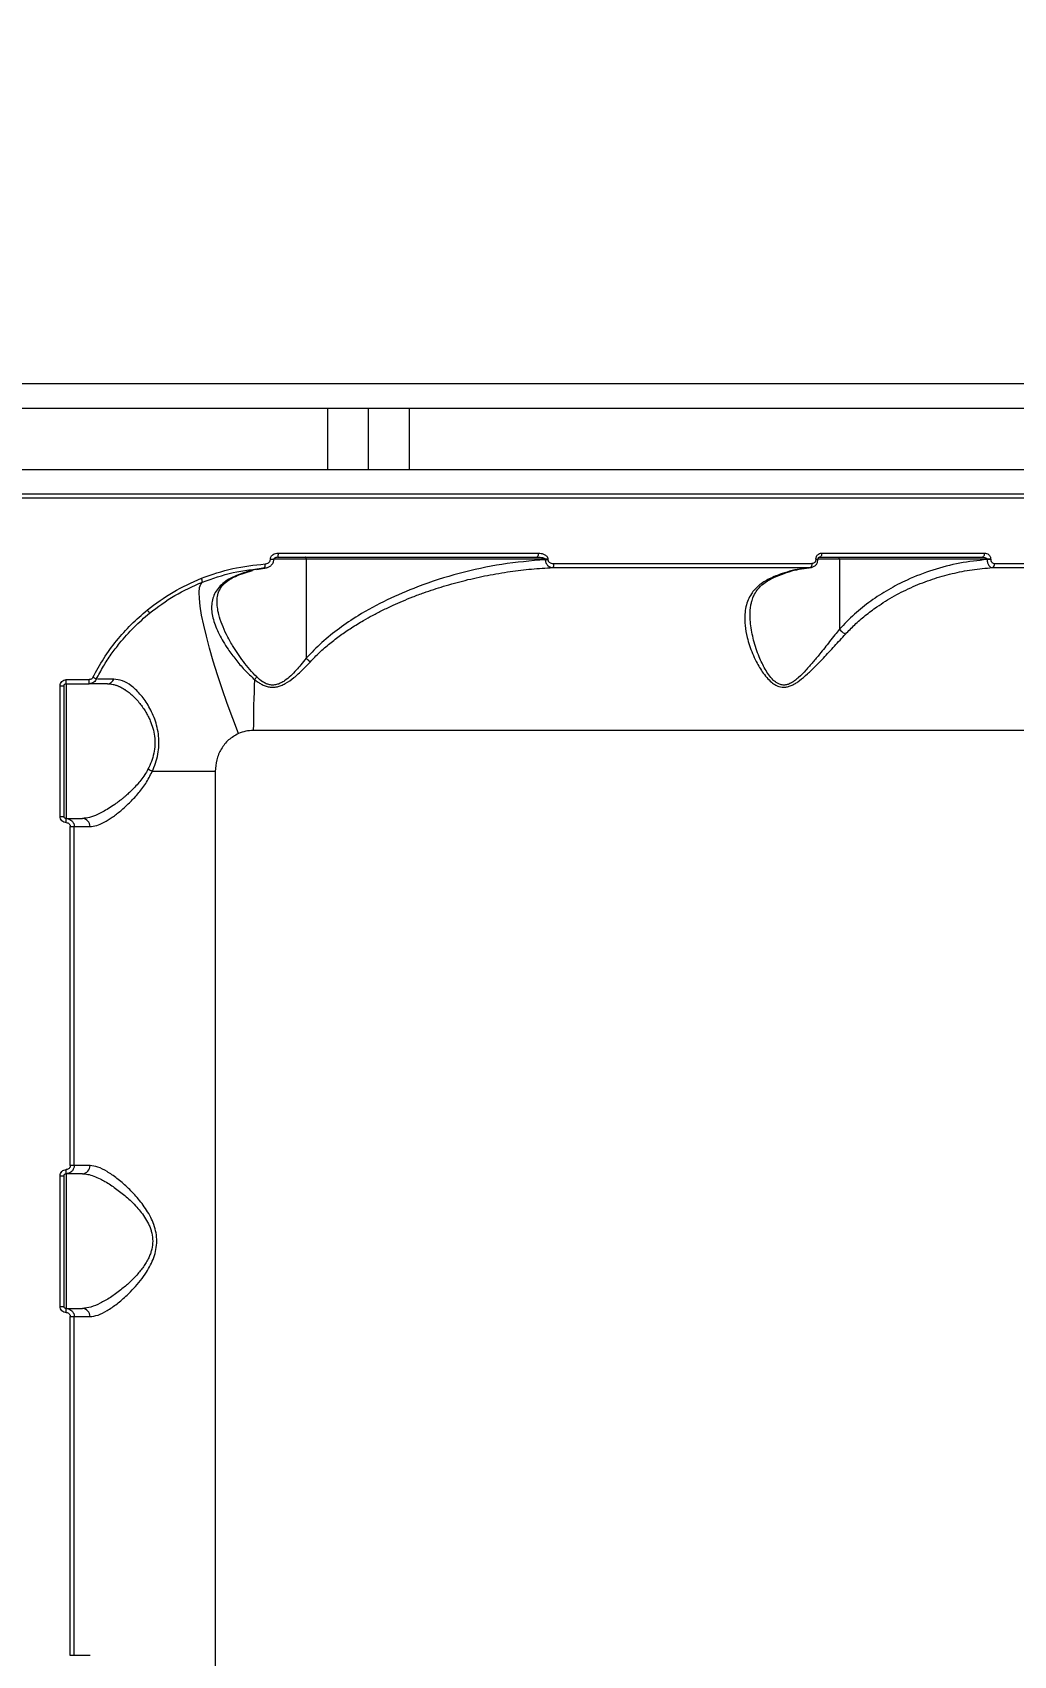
# Model space of a CAD drawing. Header units: millimetres. Extents: x -8045 to 6871, y -5915 to 5473.
# Drawn here: x -1919 to -1678.8, y 258.3 to 655.8 of the extents above; entities that cross this region are included whole.
import ezdxf

# ---------------------------------------------------------------- set-up
doc = ezdxf.new("R2010")
doc.units = ezdxf.units.MM
for name, color, linetype in [('DIKOM_ОБЪЕКТ', 7, 'Continuous'), ('DIKOM_РАЗМЕР_ЗОНА', 7, 'Continuous'), ('DIKOM_РАЗМЕР_ОБЪЕКТА', 7, 'Continuous')]:
    doc.layers.add(name, color=color, linetype=linetype)
doc.styles.add('style1', font='arial.ttf', dxfattribs={"width": 0.8})
doc.dimstyles.new('1-50', dxfattribs={"dimtxt": 300, "dimasz": 200, "dimexe": 100, "dimexo": 0, "dimgap": 100, "dimtad": 1, "dimtxsty": 'style1', "dimcen": 200, "dimclrd": 7, "dimclre": 7, "dimclrt": 7, "dimadec": 1, "dimazin": 2, "dimtfac": 1, "dimtmove": 0, "dimatfit": 2, "dimfxl": 0, "dimlwd": 25, "dimlwe": 18, "dimarcsym": 0})

# ---------------------------------------------------------------- blocks, each defined once
blk = doc.blocks.new('*D10')
at = {"layer": 'Defpoints', "color": 0, "linetype": 'Continuous', "transparency": 16777216}
for p in [(-1653.81, 3474.95), (-5616.46, -3083.4), (491.01, -3083.4)]:
    blk.add_point(p, dxfattribs=at)
at = {"layer": 'DIKOM_РАЗМЕР_ОБЪЕКТА', "color": 7, "linetype": 'Continuous', "lineweight": 18, "transparency": 16777216}
for p, q in [((-1653.81, 3474.95), (-5716.46, 3474.95)), ((491.01, -3083.4), (-5716.46, -3083.4))]:
    blk.add_line(p, q, dxfattribs=at)
at = {"layer": 'DIKOM_РАЗМЕР_ОБЪЕКТА', "color": 7, "linetype": 'Continuous', "lineweight": 25, "transparency": 16777216}
blk.add_line((-5616.46, 3274.95), (-5616.46, -2883.4), dxfattribs=at)
at = {"layer": 'DIKOM_РАЗМЕР_ОБЪЕКТА', "color": 7, "linetype": 'Continuous', "transparency": 16777216}
for points in [[(-5649.79, 3274.95), (-5583.12, 3274.95), (-5616.46, 3474.95)], [(-5649.79, -2883.4), (-5583.12, -2883.4), (-5616.46, -3083.4)]]:
    blk.add_solid(points, dxfattribs=at)
at = {"layer": 'DIKOM_РАЗМЕР_ОБЪЕКТА', "color": 7, "linetype": 'Continuous', "lineweight": 15, "transparency": 16777216, "insert": (-5869.63, -1326.86), "char_height": 300, "attachment_point": 5, "rotation": 90, "style": 'style1'}
blk.add_mtext('6550', dxfattribs=at)
blk = doc.blocks.new('*D12')
at = {"layer": 'Defpoints', "color": 0, "transparency": 16777216}
for p in [(-2189.61, 5472.65), (-7595.21, -5084.97), (-495.58, -5084.97)]:
    blk.add_point(p, dxfattribs=at)
at = {"layer": 'DIKOM_РАЗМЕР_ЗОНА', "color": 7, "lineweight": 18, "transparency": 16777216}
for p, q in [((-2189.61, 5472.65), (-7695.21, 5472.65)), ((-495.58, -5084.97), (-7695.21, -5084.97))]:
    blk.add_line(p, q, dxfattribs=at)
at = {"layer": 'DIKOM_РАЗМЕР_ЗОНА', "color": 7, "lineweight": 25, "transparency": 16777216}
blk.add_line((-7595.21, 5272.65), (-7595.21, -4884.97), dxfattribs=at)
at = {"layer": 'DIKOM_РАЗМЕР_ЗОНА', "color": 7, "transparency": 16777216}
for points in [[(-7628.55, 5272.65), (-7561.88, 5272.65), (-7595.21, 5472.65)], [(-7628.55, -4884.97), (-7561.88, -4884.97), (-7595.21, -5084.97)]]:
    blk.add_solid(points, dxfattribs=at)
at = {"layer": 'DIKOM_РАЗМЕР_ЗОНА', "color": 7, "transparency": 16777216, "insert": (-7848.38, -1452.59), "char_height": 300, "attachment_point": 5, "rotation": 90, "style": 'style1'}
blk.add_mtext('10550', dxfattribs=at)

msp = doc.modelspace()

# ---------------------------------------------------------------- linework, layer by layer
at = {"layer": 'DIKOM_ОБЪЕКТ', "color": 7, "linetype": 'Continuous', "lineweight": 15}
for p, q in [((-2266.813, 569.843), (-1586.813, 569.843)), ((-2006.813, 563.843), (-1846.813, 563.843)), ((-1846.813, 563.843), (-1846.813, 548.843)), ((-1846.813, 563.843), (-1836.813, 563.843)), ((-1836.813, 563.843), (-1836.813, 548.843)), ((-1836.813, 563.843), (-1826.813, 563.843)), ((-1826.813, 563.843), (-1826.813, 548.843)), ((-1826.813, 563.843), (-1666.55, 563.843)), ((-2006.813, 548.843), (-1846.813, 548.843)), ((-1846.813, 548.843), (-1836.813, 548.843)), ((-1836.813, 548.843), (-1826.813, 548.843)), ((-1826.813, 548.843), (-1666.55, 548.843)), ((-2326.813, 542.843), (-1526.813, 542.843)), ((-1925.811, 541.843), (-1506.813, 541.843)), ((-1864.176, 524.292), (-1861.765, 524.707)), ((-1862.182, 524.681), (-1861.76, 524.777)), ((-1860.794, 526.843), (-1860.794, 526.755)), ((-1860.794, 526.843), (-1859.951, 526.843)), ((-1859.951, 526.755), (-1860.794, 526.755)), ((-1859.951, 526.755), (-1859.951, 526.843)), ((-1852.001, 526.843), (-1859.951, 526.843)), ((-1858.838, 528.343), (-1795.199, 528.343)), ((-1793.471, 526.843), (-1852.001, 526.843)), ((-1852.001, 526.843), (-1852.001, 502.595)), ((-1793.471, 526.721), (-1793.471, 526.843)), ((-1792.832, 526.843), (-1793.471, 526.843)), ((-1792.832, 526.721), (-1793.471, 526.721)), ((-1792.832, 526.843), (-1792.832, 526.721)), ((-1791.657, 524.786), (-1728.618, 524.786)), ((-1791.358, 525.783), (-1728.18, 525.783)), ((-1728.232, 524.874), (-1728.618, 524.786)), ((-1727.207, 526.843), (-1727.207, 526.81)), ((-1727.207, 526.843), (-1726.683, 526.843)), ((-1727.207, 526.81), (-1726.683, 526.81)), ((-1726.683, 526.81), (-1726.683, 526.843)), ((-1721.46, 526.843), (-1726.683, 526.843)), ((-1725.791, 528.343), (-1685.928, 528.343)), ((-1721.46, 526.843), (-1721.46, 509.683)), ((-1685.306, 526.843), (-1721.46, 526.843)), ((-1685.306, 526.739), (-1685.306, 526.843)), ((-1684.406, 526.843), (-1685.306, 526.843)), ((-1684.406, 526.739), (-1685.306, 526.739)), ((-1684.406, 526.843), (-1684.406, 526.739)), ((-1683.977, 524.786), (-1618.146, 524.786)), ((-1683.44, 525.783), (-1617.463, 525.783)), ((-1869.07, 522.857), (-1868.694, 522.957)), ((-1868.733, 522.918), (-1865.143, 524.103)), ((-1721.46, 509.683), (-1721.459, 509.679)), ((-1910.775, 497.343), (-1905.148, 497.343)), ((-1903.287, 497.441), (-1903.416, 497.439)), ((-1912.278, 463.843), (-1912.278, 495.843)), ((-1912.278, 495.843), (-1911.313, 495.843)), ((-1911.313, 463.843), (-1911.313, 495.843)), ((-1910.813, 496.343), (-1905.2, 496.343)), ((-1910.813, 496.343), (-1910.813, 463.343)), ((-1544.813, 484.893), (-1864.965, 484.893)), ((-1874.311, 474.843), (-1889.719, 474.843)), ((-1874.311, 474.843), (-1874.311, 124.843)), ((-1912.278, 463.843), (-1911.313, 463.843)), ((-1909.772, 378.343), (-1909.772, 461.343)), ((-1909.772, 461.343), (-1908.813, 461.343)), ((-1908.813, 461.343), (-1904.955, 461.343)), ((-1908.813, 378.343), (-1908.813, 461.343)), ((-1908.813, 378.343), (-1909.772, 378.343)), ((-1904.955, 378.343), (-1908.813, 378.343)), ((-1912.278, 343.843), (-1912.278, 375.843)), ((-1912.278, 375.843), (-1911.313, 375.843)), ((-1911.313, 343.843), (-1911.313, 375.843)), ((-1910.813, 376.343), (-1910.813, 343.343)), ((-1912.278, 343.843), (-1911.313, 343.843)), ((-1909.772, 258.343), (-1909.772, 341.343)), ((-1909.772, 341.343), (-1908.813, 341.343)), ((-1908.813, 341.343), (-1904.955, 341.343)), ((-1908.813, 258.343), (-1908.813, 341.343)), ((-1908.813, 258.343), (-1909.772, 258.343)), ((-1904.955, 258.343), (-1908.813, 258.343))]:
    msp.add_line(p, q, dxfattribs=at)
at = {"layer": 'DIKOM_ОБЪЕКТ', "color": 7, "linetype": 'Continuous', "lineweight": 15, "flags": 128}
for points in [[(-1795.199, 528.343), (-1795.205, 528.148), (-1795.223, 527.96), (-1795.252, 527.787), (-1795.291, 527.636), (-1795.338, 527.511), (-1795.392, 527.419), (-1795.451, 527.362), (-1795.512, 527.343)], [(-1728.18, 525.783), (-1728.188, 525.597), (-1728.213, 525.417), (-1728.252, 525.25), (-1728.306, 525.102), (-1728.372, 524.978), (-1728.448, 524.881), (-1728.531, 524.817), (-1728.618, 524.786)], [(-1725.791, 528.343), (-1725.8, 528.148), (-1725.828, 527.96), (-1725.872, 527.787), (-1725.931, 527.636), (-1726.004, 527.511), (-1726.087, 527.419), (-1726.176, 527.362), (-1726.27, 527.343)], [(-1721.46, 526.843), (-1721.463, 526.94), (-1721.473, 527.034), (-1721.487, 527.12), (-1721.508, 527.196), (-1721.532, 527.258), (-1721.56, 527.305), (-1721.59, 527.333), (-1721.622, 527.343)], [(-1685.928, 528.343), (-1685.939, 528.148), (-1685.971, 527.96), (-1686.024, 527.787), (-1686.096, 527.636), (-1686.183, 527.511), (-1686.282, 527.419), (-1686.389, 527.362), (-1686.501, 527.343)], [(-1868.607, 484.133), (-1870.014, 487.827), (-1871.346, 491.484), (-1872.591, 495.069), (-1873.737, 498.546), (-1874.772, 501.88), (-1875.686, 505.04), (-1876.47, 507.993), (-1877.116, 510.71), (-1877.618, 513.165), (-1877.971, 515.333), (-1878.171, 517.193), (-1878.216, 518.727), (-1878.107, 519.92), (-1877.844, 520.759), (-1877.429, 521.236)]]:
    msp.add_lwpolyline(points, dxfattribs=at)
at = {"layer": 'DIKOM_ОБЪЕКТ', "color": 7, "linetype": 'Continuous', "lineweight": 15}
for centre, radius, start, end in [((-1864.042, 525.331), 1.971, 340.73515, 10.08919), ((-1860.504, 528.099), 1.684, 333.30314, 8.3187), ((-1792.497, 525.581), 1.157, 316.571, 10.05314), ((-1684.356, 525.633), 0.928, 294.10026, 9.29578), ((-1879.808, 521.079), 2.384, 3.78307, 27.06834), ((-1893.521, 511.989), 3.551, 27.45527, 42.80548), ((-1917.355, 497.094), 6.585, 353.45078, 2.16659), ((-1910.037, 497.094), 4.896, 351.17511, 2.91547), ((-1908.424, 489.153), 9.681, 58.85142, 64.48975), ((-1900.767, 498.103), 1.761, 271.8372, 338.85233), ((-1628.647, 485.015), 236.318, 177.00305, 180.02966), ((-1869.089, 501.554), 6.106, 316.74621, 324.3342), ((-1893.666, 468.492), 7.477, 58.14284, 67.16967), ((-1917.354, 462.592), 6.584, 357.83303, 6.54987), ((-1906.864, 461.434), 1.911, 357.24682, 86.95626), ((-1906.864, 378.251), 1.911, 273.04274, 2.75418), ((-1917.353, 377.094), 6.583, 353.44945, 2.16766), ((-1917.354, 342.592), 6.584, 357.83292, 6.54985), ((-1906.864, 341.434), 1.911, 357.24673, 86.95549)]:
    msp.add_arc(centre, radius, start, end, dxfattribs=at)
for points, knots in [([(-1877.685, 522.164), (-1875.151, 523.058), (-1870.083, 524.845), (-1864.763, 525.399), (-1862.102, 525.677)], [0, 0, 0, 0, 0.4999993, 1, 1, 1, 1]), ([(-1862.102, 525.677), (-1861.95, 525.698), (-1861.645, 525.741), (-1861.227, 525.955), (-1860.95, 526.237), (-1860.813, 526.522), (-1860.8, 526.679), (-1860.794, 526.755)], [0, 0, 0, 0, 0.249808, 0.4991821, 0.748813, 0.8772568, 1, 1, 1, 1]), ([(-1861.782, 524.741), (-1861.564, 524.807), (-1861.124, 524.94), (-1860.533, 525.359), (-1860.158, 525.862), (-1859.979, 526.354), (-1859.96, 526.621), (-1859.951, 526.755)], [0, 0, 0, 0, 0.2333644, 0.4713333, 0.7263197, 0.8621474, 1, 1, 1, 1]), ([(-1860.794, 526.843), (-1860.784, 526.956), (-1860.765, 527.185), (-1860.613, 527.496), (-1860.397, 527.766), (-1860.042, 528.05), (-1859.514, 528.292), (-1859.063, 528.326), (-1858.838, 528.343)], [0, 0, 0, 0, 0.1230715, 0.2505479, 0.3721682, 0.5011267, 0.7503095, 1, 1, 1, 1]), ([(-1859.951, 526.843), (-1859.951, 526.85), (-1859.95, 526.864), (-1859.944, 526.892), (-1859.931, 526.926), (-1859.899, 526.983), (-1859.831, 527.064), (-1859.659, 527.203), (-1859.359, 527.347), (-1859.086, 527.39), (-1858.94, 527.413)], [0, 0, 0, 0, 0.0235974, 0.046768, 0.0744803, 0.1094847, 0.205081, 0.3307631, 0.6431663, 1, 1, 1, 1]), ([(-1859, 527.343), (-1851.844, 527.343), (-1837.532, 527.343), (-1816.331, 527.343), (-1802.451, 527.343), (-1795.512, 527.343)], [0, 0, 0, 0, 0.3333139, 0.6666806, 1, 1, 1, 1]), ([(-1852.001, 526.843), (-1852.003, 526.908), (-1852.008, 527.039), (-1852.045, 527.205), (-1852.098, 527.32), (-1852.14, 527.335), (-1852.161, 527.343)], [0, 0, 0, 0, 0.2499812, 0.4999571, 0.7499985, 1, 1, 1, 1]), ([(-1793.471, 526.721), (-1797.022, 526.409), (-1804.114, 525.785), (-1814.586, 523.506), (-1823.971, 520.527), (-1832.232, 516.985), (-1838.62, 513.526), (-1843.927, 509.961), (-1848.234, 506.548), (-1850.754, 503.896), (-1851.999, 502.587)], [0, 0, 0, 0, 0.166469, 0.3324428, 0.4987741, 0.6240181, 0.7488537, 0.8337957, 0.9179424, 1, 1, 1, 1]), ([(-1851.001, 501.746), (-1850.272, 502.5), (-1848.756, 504.065), (-1846.27, 506.205), (-1843.646, 508.217), (-1840.89, 510.097), (-1838.262, 511.707), (-1835.722, 513.126), (-1833.309, 514.371), (-1830.867, 515.532), (-1828.39, 516.618), (-1825.873, 517.64), (-1822.525, 518.889), (-1818.251, 520.293), (-1813.058, 521.718), (-1807.611, 522.922), (-1802.203, 523.829), (-1796.871, 524.475), (-1793.399, 524.682), (-1791.657, 524.786)], [0, 0, 0, 0, 0.0475359, 0.098819, 0.1492367, 0.1985501, 0.2514811, 0.2905746, 0.3321965, 0.3763711, 0.4151168, 0.4568781, 0.5016831, 0.5801493, 0.6647725, 0.750886, 0.8385492, 0.9190197, 1, 1, 1, 1]), ([(-1795.512, 527.343), (-1795.149, 527.331), (-1794.604, 527.314), (-1793.957, 527.179), (-1793.636, 527.059), (-1793.508, 526.944), (-1793.475, 526.885), (-1793.472, 526.856), (-1793.471, 526.843)], [0, 0, 0, 0, 0.4981776, 0.7483524, 0.9096056, 0.9611054, 0.9815305, 1, 1, 1, 1]), ([(-1795.199, 528.343), (-1794.947, 528.328), (-1794.444, 528.3), (-1793.721, 528.055), (-1793.181, 527.685), (-1792.928, 527.296), (-1792.845, 527.042), (-1792.836, 526.908), (-1792.832, 526.843)], [0, 0, 0, 0, 0.2498978, 0.4995138, 0.7488639, 0.8744087, 0.9380263, 1, 1, 1, 1]), ([(-1793.471, 526.721), (-1793.455, 526.556), (-1793.425, 526.234), (-1793.253, 525.81), (-1793.029, 525.469), (-1792.697, 525.134), (-1792.235, 524.858), (-1791.847, 524.809), (-1791.657, 524.786)], [0, 0, 0, 0, 0.150156, 0.2929674, 0.4249004, 0.5487978, 0.7794323, 1, 1, 1, 1]), ([(-1792.832, 526.721), (-1792.83, 526.68), (-1792.825, 526.597), (-1792.775, 526.437), (-1792.667, 526.264), (-1792.487, 526.099), (-1792.213, 525.936), (-1791.829, 525.808), (-1791.515, 525.791), (-1791.358, 525.783)], [0, 0, 0, 0, 0.0616466, 0.1253248, 0.2506501, 0.3692826, 0.5009808, 0.7503211, 1, 1, 1, 1]), ([(-1728.618, 524.786), (-1729.13, 524.732), (-1730.38, 524.602), (-1732.488, 524.206), (-1734.776, 523.58), (-1736.862, 522.826), (-1738.08, 522.271), (-1738.615, 522.027)], [0, 0, 0, 0, 0.1503548, 0.3668227, 0.6226255, 0.8340759, 1, 1, 1, 1]), ([(-1738.147, 522.054), (-1736.481, 522.779), (-1733.268, 524.178), (-1729.891, 524.596), (-1728.264, 524.798)], [0, 0, 0, 0, 0.518304, 1, 1, 1, 1]), ([(-1728.258, 524.831), (-1728.034, 524.906), (-1727.593, 525.054), (-1727.076, 525.552), (-1726.743, 526.158), (-1726.703, 526.597), (-1726.683, 526.81)], [0, 0, 0, 0, 0.2660143, 0.522825, 0.7687416, 1, 1, 1, 1]), ([(-1727.207, 526.81), (-1727.211, 526.74), (-1727.219, 526.601), (-1727.282, 526.402), (-1727.377, 526.221), (-1727.543, 526.017), (-1727.812, 525.826), (-1728.057, 525.797), (-1728.18, 525.783)], [0, 0, 0, 0, 0.1249336, 0.2509481, 0.3752052, 0.5011685, 0.7505068, 1, 1, 1, 1]), ([(-1727.207, 526.843), (-1727.202, 526.945), (-1727.191, 527.149), (-1727.1, 527.439), (-1726.963, 527.704), (-1726.72, 528.003), (-1726.327, 528.281), (-1725.97, 528.322), (-1725.791, 528.343)], [0, 0, 0, 0, 0.125105, 0.2509659, 0.3751637, 0.5012366, 0.7504597, 1, 1, 1, 1]), ([(-1726.683, 526.843), (-1726.676, 526.914), (-1726.663, 527.057), (-1726.537, 527.242), (-1726.341, 527.378), (-1726.178, 527.401), (-1726.094, 527.413)], [0, 0, 0, 0, 0.2349985, 0.4700935, 0.7258848, 1, 1, 1, 1]), ([(-1726.27, 527.343), (-1719.469, 527.343), (-1705.868, 527.343), (-1692.957, 527.343), (-1686.501, 527.343)], [0, 0, 0, 0, 0.4999991, 1, 1, 1, 1]), ([(-1685.306, 526.739), (-1687.541, 526.499), (-1692.021, 526.018), (-1698.585, 524.302), (-1704.416, 522.063), (-1709.48, 519.451), (-1713.801, 516.652), (-1717.863, 513.444), (-1720.258, 510.937), (-1721.459, 509.679)], [0, 0, 0, 0, 0.1663116, 0.33339, 0.4995675, 0.6252214, 0.7503531, 0.8748263, 1, 1, 1, 1]), ([(-1719.957, 508.5), (-1719.216, 509.271), (-1717.686, 510.864), (-1715.107, 513.091), (-1712.581, 514.989), (-1710.161, 516.579), (-1707.996, 517.855), (-1705.725, 519.05), (-1702.659, 520.482), (-1698.701, 522.005), (-1693.871, 523.378), (-1688.958, 524.354), (-1685.64, 524.641), (-1683.977, 524.786)], [0, 0, 0, 0, 0.0781095, 0.1613351, 0.2497927, 0.3106114, 0.3750527, 0.4356381, 0.5007517, 0.626281, 0.7508209, 0.8751071, 1, 1, 1, 1]), ([(-1686.501, 527.343), (-1686.27, 527.329), (-1685.923, 527.308), (-1685.535, 527.155), (-1685.372, 527.02), (-1685.314, 526.917), (-1685.308, 526.867), (-1685.306, 526.843)], [0, 0, 0, 0, 0.4998466, 0.7497951, 0.8917194, 0.9485251, 1, 1, 1, 1]), ([(-1685.928, 528.343), (-1685.747, 528.325), (-1685.386, 528.289), (-1684.971, 528.037), (-1684.699, 527.746), (-1684.538, 527.477), (-1684.427, 527.173), (-1684.413, 526.952), (-1684.406, 526.843)], [0, 0, 0, 0, 0.2495902, 0.4993674, 0.6273009, 0.7499171, 0.8763428, 1, 1, 1, 1]), ([(-1685.306, 526.739), (-1685.295, 526.599), (-1685.274, 526.32), (-1685.173, 525.927), (-1685.028, 525.58), (-1684.793, 525.204), (-1684.439, 524.87), (-1684.129, 524.813), (-1683.977, 524.786)], [0, 0, 0, 0, 0.1344571, 0.2676391, 0.3980972, 0.5245854, 0.7667622, 1, 1, 1, 1]), ([(-1684.406, 526.739), (-1684.402, 526.669), (-1684.394, 526.529), (-1684.325, 526.333), (-1684.223, 526.161), (-1684.05, 525.975), (-1683.784, 525.816), (-1683.555, 525.794), (-1683.44, 525.783)], [0, 0, 0, 0, 0.1242645, 0.250092, 0.3726182, 0.5005415, 0.7503185, 1, 1, 1, 1]), ([(-1890.916, 514.402), (-1888.855, 515.948), (-1884.733, 519.041), (-1880.034, 521.123), (-1877.685, 522.164)], [0, 0, 0, 0, 0.5000007, 1, 1, 1, 1]), ([(-1890.37, 513.626), (-1888.355, 515.142), (-1884.324, 518.174), (-1879.727, 520.216), (-1877.429, 521.236)], [0, 0, 0, 0, 0.4999932, 1, 1, 1, 1]), ([(-1877.429, 521.236), (-1874.95, 522.113), (-1869.992, 523.865), (-1864.786, 524.409), (-1862.182, 524.681)], [0, 0, 0, 0, 0.4999589, 1, 1, 1, 1]), ([(-1869.07, 522.857), (-1869.709, 522.563), (-1870.98, 521.98), (-1872.481, 520.902), (-1873.665, 519.696), (-1874.788, 517.915), (-1875.375, 515.412), (-1874.913, 512.083), (-1873.477, 508.52), (-1871.491, 505.201), (-1869.317, 502.264), (-1867.194, 499.722), (-1865.495, 498.156), (-1864.642, 497.37)], [0, 0, 0, 0, 0.0629766, 0.1251349, 0.1876121, 0.2502843, 0.3749742, 0.4992942, 0.6242146, 0.7485991, 0.8323196, 0.9158178, 1, 1, 1, 1]), ([(-1873.854, 516.565), (-1873.82, 517.092), (-1873.745, 518.247), (-1873.017, 519.9), (-1871.758, 521.241), (-1870.175, 522.283), (-1869.076, 522.762), (-1868.504, 523.011)], [0, 0, 0, 0, 0.192154, 0.4209637, 0.6893028, 0.838102, 1, 1, 1, 1]), ([(-1862.182, 524.681), (-1863.35, 524.494), (-1865.682, 524.118), (-1867.942, 523.277), (-1869.07, 522.857)], [0, 0, 0, 0, 0.5009476, 1, 1, 1, 1]), ([(-1738.615, 522.027), (-1739.084, 521.782), (-1740.029, 521.287), (-1741.209, 520.409), (-1742.218, 519.433), (-1743.109, 518.266), (-1743.85, 516.863), (-1744.378, 515.192), (-1744.679, 513.101), (-1744.615, 510.592), (-1744.15, 508.019), (-1743.487, 505.729), (-1742.748, 503.754), (-1741.906, 501.93), (-1741.022, 500.328), (-1740.084, 498.887), (-1739.044, 497.58), (-1737.998, 496.596), (-1737.086, 495.999), (-1736.046, 495.536), (-1734.88, 495.416), (-1733.692, 495.703), (-1732.839, 496.066), (-1731.998, 496.551), (-1730.785, 497.394), (-1729.191, 498.764), (-1727.274, 500.642), (-1725.08, 502.934), (-1722.636, 505.578), (-1720.851, 507.524), (-1719.957, 508.5)], [0, 0, 0, 0, 0.0313105, 0.0630868, 0.0939357, 0.1255604, 0.1655572, 0.207168, 0.2507382, 0.3133098, 0.3752876, 0.4166903, 0.4587702, 0.5001161, 0.5326192, 0.5624588, 0.5964641, 0.6253562, 0.6418231, 0.6568735, 0.688248, 0.703388, 0.7196692, 0.7345076, 0.7508018, 0.7906444, 0.8333515, 0.8757679, 0.9377007, 1, 1, 1, 1]), ([(-1743.313, 513.301), (-1743.298, 513.814), (-1743.272, 514.731), (-1743.085, 515.856), (-1742.873, 516.69), (-1742.602, 517.484), (-1742.171, 518.436), (-1741.381, 519.632), (-1740.117, 520.943), (-1738.759, 521.686), (-1738.044, 522.077)], [0, 0, 0, 0, 0.136094, 0.2433615, 0.3226266, 0.3875317, 0.4873589, 0.6264151, 0.8032465, 1, 1, 1, 1]), ([(-1738.615, 522.027), (-1738.528, 522.019), (-1738.347, 522.001), (-1738.169, 522.03), (-1738.093, 522.083), (-1738.088, 522.086)], [0, 0, 0, 0, 0.4658171, 0.9649254, 1, 1, 1, 1]), ([(-1904.254, 497.891), (-1903.397, 499.461), (-1901.683, 502.601), (-1898.5, 506.916), (-1894.953, 510.922), (-1892.262, 513.242), (-1890.916, 514.402)], [0, 0, 0, 0, 0.2506393, 0.5013199, 0.7506002, 1, 1, 1, 1]), ([(-1903.416, 497.439), (-1902.847, 498.506), (-1901.728, 500.604), (-1899.806, 503.536), (-1897.36, 506.784), (-1894.293, 510.236), (-1891.661, 512.511), (-1890.37, 513.626)], [0, 0, 0, 0, 0.1731313, 0.3402537, 0.5013799, 0.7555297, 1, 1, 1, 1]), ([(-1864.129, 497.994), (-1864.718, 498.605), (-1865.893, 499.823), (-1867.413, 501.772), (-1868.807, 503.731), (-1870.217, 505.946), (-1871.541, 508.335), (-1872.679, 510.867), (-1873.404, 513.098), (-1873.796, 515.009), (-1873.829, 516.088), (-1873.844, 516.59)], [0, 0, 0, 0, 0.1011862, 0.2018578, 0.302758, 0.4040269, 0.5436878, 0.6753036, 0.8072776, 0.9103487, 1, 1, 1, 1]), ([(-1721.46, 509.683), (-1721.826, 509.221), (-1722.62, 508.22), (-1723.821, 506.705), (-1725.058, 505.146), (-1726.417, 503.451), (-1727.938, 501.593), (-1729.643, 499.625), (-1731.079, 498.149), (-1732.206, 497.208), (-1732.988, 496.662), (-1733.789, 496.249), (-1734.643, 496.008), (-1735.342, 496.008), (-1735.889, 496.128), (-1736.399, 496.319), (-1737.002, 496.675), (-1737.851, 497.399), (-1738.755, 498.498), (-1739.651, 499.915), (-1740.42, 501.388), (-1741.161, 503.063), (-1741.862, 504.955), (-1742.46, 506.99), (-1742.918, 509.023), (-1743.2, 510.989), (-1743.331, 512.448), (-1743.302, 513.205), (-1743.297, 513.339)], [0, 0, 0, 0, 0.0400781, 0.086936, 0.1301868, 0.1734199, 0.2320438, 0.2903703, 0.3476488, 0.3707315, 0.3911356, 0.4140885, 0.4348455, 0.4563266, 0.4673496, 0.4787547, 0.4993253, 0.5226073, 0.566559, 0.6101651, 0.6535989, 0.6970597, 0.7551896, 0.8157475, 0.8710049, 0.9302988, 0.9877144, 1, 1, 1, 1]), ([(-1721.459, 509.679), (-1721.338, 509.563), (-1721.092, 509.326), (-1720.691, 508.994), (-1720.297, 508.702), (-1720.069, 508.567), (-1719.957, 508.5)], [0, 0, 0, 0, 0.245784, 0.500035, 0.7542225, 1, 1, 1, 1]), ([(-1864.642, 497.37), (-1864.37, 497.158), (-1863.851, 496.753), (-1862.989, 496.223), (-1862.091, 495.806), (-1861.115, 495.533), (-1860.105, 495.454), (-1859.093, 495.584), (-1858.102, 495.899), (-1856.696, 496.576), (-1854.928, 497.856), (-1852.906, 499.711), (-1851.637, 501.067), (-1851.001, 501.746)], [0, 0, 0, 0, 0.0657243, 0.1254988, 0.1908512, 0.251007, 0.3133791, 0.3762149, 0.4361204, 0.5015316, 0.6579069, 0.8285354, 1, 1, 1, 1]), ([(-1852.001, 502.595), (-1852.436, 502.046), (-1853.224, 501.051), (-1854.485, 499.602), (-1855.783, 498.268), (-1857.038, 497.212), (-1858.147, 496.539), (-1859.053, 496.161), (-1859.996, 495.983), (-1860.946, 496.05), (-1861.851, 496.343), (-1862.959, 496.944), (-1863.666, 497.579), (-1864.129, 497.994)], [0, 0, 0, 0, 0.1375748, 0.2496726, 0.3738594, 0.4982987, 0.5646453, 0.6235499, 0.6870759, 0.7493901, 0.8086506, 0.8747367, 1, 1, 1, 1]), ([(-1852.001, 502.595), (-1852.001, 502.593), (-1852.001, 502.591), (-1852, 502.588), (-1851.999, 502.587), (-1851.999, 502.587)], [0, 0, 0, 0, 0.5390061, 0.7796679, 1, 1, 1, 1]), ([(-1851.999, 502.587), (-1851.836, 502.434), (-1851.512, 502.13), (-1851.171, 501.874), (-1851.001, 501.746)], [0, 0, 0, 0, 0.4999837, 1, 1, 1, 1]), ([(-1912.278, 495.843), (-1912.255, 496.04), (-1912.21, 496.434), (-1911.861, 496.93), (-1911.365, 497.275), (-1910.971, 497.32), (-1910.775, 497.343)], [0, 0, 0, 0, 0.2505469, 0.500193, 0.7499524, 1, 1, 1, 1]), ([(-1903.416, 497.439), (-1903.485, 497.321), (-1903.638, 497.058), (-1904.008, 496.709), (-1904.538, 496.409), (-1904.969, 496.366), (-1905.2, 496.343)], [0, 0, 0, 0, 0.1858461, 0.4145381, 0.6859573, 1, 1, 1, 1]), ([(-1904.254, 497.891), (-1904.303, 497.812), (-1904.399, 497.654), (-1904.619, 497.481), (-1904.872, 497.364), (-1905.056, 497.35), (-1905.148, 497.343)], [0, 0, 0, 0, 0.2510531, 0.5004479, 0.7501904, 1, 1, 1, 1]), ([(-1899.125, 497.468), (-1899.778, 497.464), (-1901.081, 497.456), (-1902.433, 497.448), (-1902.906, 497.444), (-1903.141, 497.442)], [0, 0, 0, 0, 0.3349721, 0.6689349, 1, 1, 1, 1]), ([(-1889.719, 474.843), (-1889.436, 475.522), (-1888.87, 476.879), (-1888.305, 479.067), (-1888.037, 481.309), (-1888.106, 483.538), (-1888.474, 485.67), (-1889.274, 488.31), (-1890.692, 491.199), (-1892.7, 493.946), (-1894.84, 495.945), (-1897.015, 497.232), (-1898.422, 497.389), (-1899.125, 497.468)], [0, 0, 0, 0, 0.0636289, 0.1271851, 0.1905705, 0.25358, 0.3167304, 0.3794364, 0.503979, 0.6283928, 0.7519478, 0.8760941, 1, 1, 1, 1]), ([(-1911.313, 495.843), (-1911.306, 495.907), (-1911.295, 496.005), (-1911.232, 496.121), (-1911.153, 496.218), (-1911.048, 496.291), (-1910.924, 496.335), (-1910.851, 496.34), (-1910.813, 496.343)], [0, 0, 0, 0, 0.244311, 0.3709627, 0.5000691, 0.7197564, 0.8524616, 1, 1, 1, 1]), ([(-1900.711, 496.343), (-1901.397, 496.343), (-1902.767, 496.343), (-1904.141, 496.343), (-1905.036, 496.343), (-1905.145, 496.343), (-1905.2, 496.343)], [0, 0, 0, 0, 0.2512121, 0.5017583, 0.7501833, 1, 1, 1, 1]), ([(-1900.711, 496.343), (-1900.491, 496.336), (-1900.03, 496.321), (-1899.296, 496.194), (-1898.704, 496.026), (-1898.268, 495.869), (-1898.003, 495.763), (-1897.71, 495.635), (-1897.241, 495.408), (-1896.794, 495.157), (-1896.432, 494.928), (-1896.022, 494.659), (-1895.39, 494.198), (-1894.498, 493.429), (-1893.617, 492.544), (-1892.776, 491.565), (-1891.99, 490.508), (-1891.309, 489.446), (-1890.721, 488.38), (-1890.114, 487.083), (-1889.535, 485.478), (-1889.111, 483.485), (-1889.009, 481.39), (-1889.279, 479.286), (-1889.874, 477.252), (-1890.467, 476.007), (-1890.765, 475.383)], [0, 0, 0, 0, 0.0380218, 0.0795775, 0.1246709, 0.137925, 0.1527154, 0.1690441, 0.1869106, 0.2310992, 0.2435676, 0.2473936, 0.299587, 0.3495886, 0.3984089, 0.4517094, 0.4991344, 0.5441201, 0.5857511, 0.6240966, 0.6866517, 0.7493258, 0.8119043, 0.8744193, 0.9370849, 1, 1, 1, 1]), ([(-1868.607, 484.133), (-1869.447, 483.662), (-1871.124, 482.72), (-1872.921, 480.404), (-1874.093, 477.732), (-1874.238, 475.806), (-1874.311, 474.843)], [0, 0, 0, 0, 0.2506898, 0.5004296, 0.7502507, 1, 1, 1, 1]), ([(-1864.965, 484.893), (-1865.592, 484.861), (-1866.844, 484.798), (-1868.02, 484.355), (-1868.607, 484.133)], [0, 0, 0, 0, 0.5004419, 1, 1, 1, 1]), ([(-1890.765, 475.383), (-1891.011, 474.94), (-1891.537, 473.998), (-1892.454, 472.752), (-1893.474, 471.54), (-1894.288, 470.685), (-1894.916, 470.071), (-1895.308, 469.7), (-1895.743, 469.302), (-1896.219, 468.882), (-1896.592, 468.565), (-1897.032, 468.201), (-1897.568, 467.77), (-1898.256, 467.247), (-1899.228, 466.545), (-1900.398, 465.766), (-1901.814, 464.938), (-1903.383, 464.159), (-1905.102, 463.497), (-1906.208, 463.394), (-1906.763, 463.343)], [0, 0, 0, 0, 0.0587538, 0.1250432, 0.1831891, 0.2499634, 0.2704496, 0.2931958, 0.3181964, 0.3454611, 0.3749853, 0.3820681, 0.4205174, 0.4663067, 0.49934, 0.5865713, 0.6681259, 0.7492976, 0.8742151, 1, 1, 1, 1]), ([(-1904.955, 461.343), (-1904.426, 461.401), (-1903.372, 461.516), (-1901.504, 462.363), (-1899.509, 463.592), (-1897.423, 465.192), (-1895.303, 467.107), (-1893.233, 469.332), (-1891.249, 471.85), (-1890.229, 473.845), (-1889.719, 474.843)], [0, 0, 0, 0, 0.1259343, 0.2508904, 0.3755869, 0.5008475, 0.625103, 0.7501497, 0.8750294, 1, 1, 1, 1]), ([(-1910.775, 462.343), (-1910.972, 462.365), (-1911.365, 462.41), (-1911.862, 462.757), (-1912.21, 463.252), (-1912.256, 463.646), (-1912.278, 463.843)], [0, 0, 0, 0, 0.2505838, 0.5002434, 0.7500283, 1, 1, 1, 1]), ([(-1910.813, 463.343), (-1910.851, 463.345), (-1910.925, 463.35), (-1911.048, 463.395), (-1911.154, 463.468), (-1911.232, 463.565), (-1911.295, 463.681), (-1911.306, 463.778), (-1911.313, 463.843)], [0, 0, 0, 0, 0.1476949, 0.2804229, 0.5003679, 0.6294674, 0.7558416, 1, 1, 1, 1]), ([(-1910.813, 463.343), (-1910.644, 463.33), (-1910.33, 463.307), (-1909.839, 463.115), (-1909.434, 462.824), (-1909.132, 462.449), (-1908.881, 461.984), (-1908.84, 461.596), (-1908.813, 461.343)], [0, 0, 0, 0, 0.1617648, 0.2992493, 0.5004103, 0.6315635, 0.7587389, 1, 1, 1, 1]), ([(-1910.813, 463.343), (-1910.764, 463.343), (-1910.667, 463.343), (-1909.859, 463.343), (-1908.623, 463.343), (-1907.383, 463.343), (-1906.763, 463.343)], [0, 0, 0, 0, 0.2499988, 0.4999997, 0.7499863, 1, 1, 1, 1]), ([(-1910.775, 462.343), (-1910.643, 462.327), (-1910.381, 462.296), (-1910.049, 462.067), (-1909.818, 461.736), (-1909.788, 461.474), (-1909.772, 461.343)], [0, 0, 0, 0, 0.2507919, 0.5001469, 0.7499487, 1, 1, 1, 1]), ([(-1908.813, 378.343), (-1908.84, 378.089), (-1908.882, 377.701), (-1909.132, 377.236), (-1909.435, 376.861), (-1909.839, 376.57), (-1910.331, 376.378), (-1910.644, 376.355), (-1910.813, 376.343)], [0, 0, 0, 0, 0.2414615, 0.3687391, 0.5000325, 0.7010079, 0.8383515, 1, 1, 1, 1]), ([(-1909.772, 378.343), (-1909.788, 378.211), (-1909.819, 377.949), (-1910.05, 377.618), (-1910.381, 377.388), (-1910.644, 377.358), (-1910.775, 377.343)], [0, 0, 0, 0, 0.2507548, 0.500103, 0.7499782, 1, 1, 1, 1]), ([(-1904.955, 341.343), (-1904.322, 341.424), (-1903.063, 341.586), (-1900.784, 342.752), (-1898.364, 344.413), (-1896.128, 346.326), (-1894.185, 348.278), (-1892.578, 350.142), (-1891.194, 352.059), (-1890.102, 353.943), (-1889.286, 355.809), (-1888.742, 357.769), (-1888.547, 359.828), (-1888.737, 361.889), (-1889.277, 363.852), (-1890.092, 365.724), (-1891.413, 368.008), (-1893.364, 370.549), (-1895.854, 373.125), (-1898.368, 375.276), (-1900.797, 376.942), (-1903.071, 378.102), (-1904.328, 378.262), (-1904.955, 378.343)], [0, 0, 0, 0, 0.0628387, 0.1250331, 0.1875523, 0.2496609, 0.2915504, 0.3336365, 0.3744964, 0.4070905, 0.4371939, 0.4692329, 0.4998092, 0.5304203, 0.5624905, 0.5926583, 0.6253306, 0.6879397, 0.7501171, 0.8127565, 0.8751684, 0.9376726, 1, 1, 1, 1]), ([(-1912.278, 375.843), (-1912.255, 376.04), (-1912.21, 376.434), (-1911.861, 376.93), (-1911.365, 377.275), (-1910.971, 377.32), (-1910.775, 377.343)], [0, 0, 0, 0, 0.2505469, 0.500193, 0.7499524, 1, 1, 1, 1]), ([(-1911.313, 375.843), (-1911.306, 375.907), (-1911.295, 376.005), (-1911.232, 376.121), (-1911.153, 376.218), (-1911.048, 376.291), (-1910.924, 376.335), (-1910.851, 376.34), (-1910.813, 376.343)], [0, 0, 0, 0, 0.2443088, 0.3709595, 0.5000648, 0.7197502, 0.8524542, 1, 1, 1, 1]), ([(-1906.763, 376.343), (-1907.383, 376.343), (-1908.623, 376.343), (-1909.859, 376.343), (-1910.667, 376.343), (-1910.764, 376.343), (-1910.813, 376.343)], [0, 0, 0, 0, 0.2499994, 0.5000001, 0.7499852, 1, 1, 1, 1]), ([(-1906.763, 376.343), (-1906.342, 376.312), (-1905.499, 376.251), (-1904.036, 375.79), (-1902.619, 375.165), (-1901.246, 374.424), (-1899.987, 373.653), (-1898.68, 372.759), (-1897.385, 371.782), (-1896.094, 370.711), (-1894.784, 369.511), (-1893.545, 368.231), (-1892.364, 366.832), (-1891.312, 365.342), (-1890.546, 363.929), (-1890.075, 362.723), (-1889.715, 361.467), (-1889.519, 359.823), (-1889.724, 358.18), (-1890.087, 356.928), (-1890.479, 355.934), (-1891.01, 354.891), (-1891.677, 353.821), (-1892.433, 352.784), (-1893.302, 351.738), (-1894.269, 350.697), (-1895.286, 349.708), (-1896.331, 348.776), (-1897.458, 347.849), (-1898.682, 346.925), (-1899.982, 346.036), (-1901.24, 345.263), (-1902.868, 344.39), (-1904.8, 343.555), (-1906.106, 343.414), (-1906.763, 343.343)], [0, 0, 0, 0, 0.0409985, 0.0823447, 0.1248919, 0.1544877, 0.1873413, 0.2186283, 0.2499812, 0.2811355, 0.3122195, 0.3460759, 0.3748126, 0.4061545, 0.4376017, 0.4536467, 0.4688661, 0.5004129, 0.5317497, 0.5469935, 0.5630761, 0.5835208, 0.6043672, 0.625701, 0.6482352, 0.674034, 0.6998295, 0.7239132, 0.7504373, 0.7814572, 0.8125903, 0.845468, 0.8750802, 0.937254, 1, 1, 1, 1]), ([(-1910.775, 342.343), (-1910.972, 342.365), (-1911.365, 342.41), (-1911.862, 342.757), (-1912.21, 343.252), (-1912.256, 343.646), (-1912.278, 343.843)], [0, 0, 0, 0, 0.2505838, 0.5002434, 0.7500283, 1, 1, 1, 1]), ([(-1910.813, 343.343), (-1910.851, 343.345), (-1910.925, 343.35), (-1911.048, 343.395), (-1911.154, 343.468), (-1911.232, 343.565), (-1911.295, 343.681), (-1911.306, 343.778), (-1911.313, 343.843)], [0, 0, 0, 0, 0.1476936, 0.2804369, 0.5003866, 0.6294595, 0.7558364, 1, 1, 1, 1]), ([(-1910.813, 343.343), (-1910.644, 343.33), (-1910.33, 343.307), (-1909.839, 343.115), (-1909.434, 342.824), (-1909.132, 342.449), (-1908.881, 341.984), (-1908.84, 341.596), (-1908.813, 341.343)], [0, 0, 0, 0, 0.1617675, 0.2992489, 0.5004102, 0.6315638, 0.7587478, 1, 1, 1, 1]), ([(-1910.813, 343.343), (-1910.764, 343.343), (-1910.667, 343.343), (-1909.859, 343.343), (-1908.623, 343.343), (-1907.383, 343.343), (-1906.763, 343.343)], [0, 0, 0, 0, 0.2499988, 0.4999997, 0.7499863, 1, 1, 1, 1]), ([(-1910.775, 342.343), (-1910.643, 342.327), (-1910.381, 342.296), (-1910.049, 342.067), (-1909.818, 341.736), (-1909.788, 341.474), (-1909.772, 341.343)], [0, 0, 0, 0, 0.2507851, 0.5001371, 0.7499517, 1, 1, 1, 1])]:
    msp.add_open_spline(points, degree=3, knots=knots, dxfattribs=at)

# ---------------------------------------------------------------- dimensions: what is measured, and where the dimension line sits
at = {"layer": 'DIKOM_РАЗМЕР_ЗОНА'}
dim = msp.add_linear_dim(base=(-7595.212, -5084.969), p1=(-2189.606, 5472.652), p2=(-495.584, -5084.969), angle=90, text='10550', dimstyle='1-50', dxfattribs=at)
dim.commit()
dim.dimension.update_dxf_attribs({"geometry": '*D12', "text_midpoint": (-7595.212, -1452.593), "dimtype": 160})
at = {"layer": 'DIKOM_РАЗМЕР_ОБЪЕКТА', "color": 7, "linetype": 'Continuous', "lineweight": 15}
dim = msp.add_linear_dim(base=(-5616.456, -3083.398), p1=(-1653.813, 3474.95), p2=(491.015, -3083.398), angle=90, text='6550', dimstyle='1-50', dxfattribs=at)
dim.commit()
dim.dimension.update_dxf_attribs({"geometry": '*D10', "text_midpoint": (-5616.456, -1326.858), "dimtype": 160})

doc.saveas('drawing.dxf')
